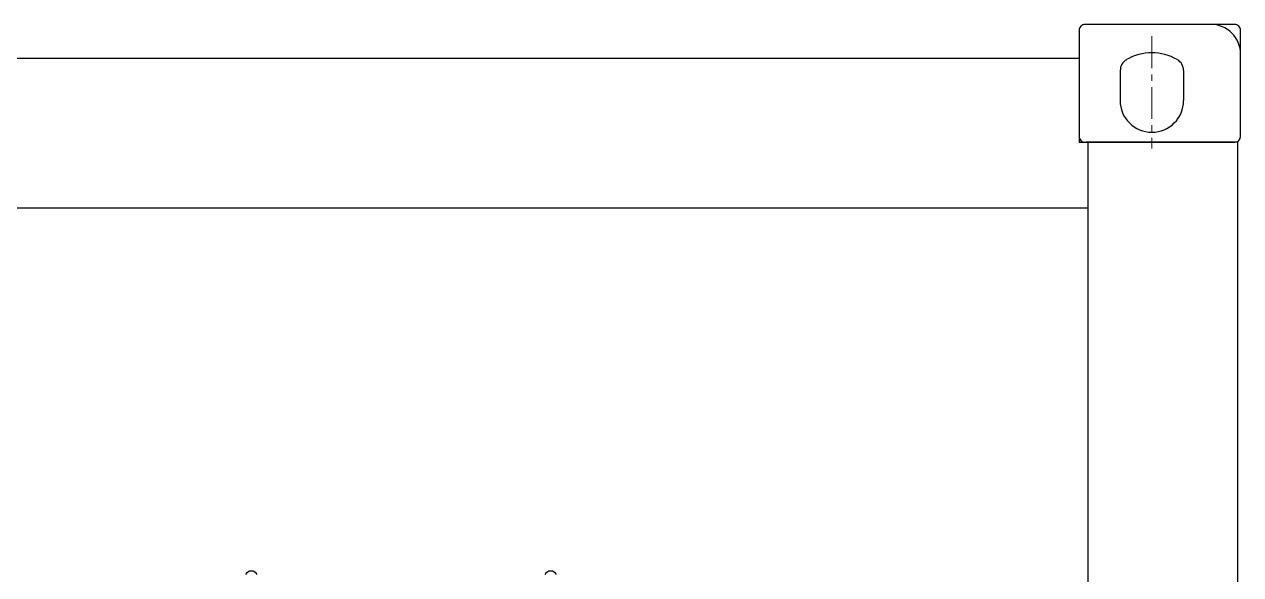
# Model space of a CAD drawing. Header units: millimetres. Extents: x 0 to 87554, y -20854 to 20404.
# Drawn here: x 80372 to 81591, y -3479 to -2928 of the extents above; entities that cross this region are included whole.
import ezdxf

# ---------------------------------------------------------------- set-up
doc = ezdxf.new("R2010")
doc.units = ezdxf.units.MM
doc.linetypes.add('CENTER', pattern=[50.8, 31.75, -6.35, 6.35, -6.35])
doc.layers.get('0').update_dxf_attribs({"lineweight": 15})
doc.layers.add('4215-12649_2_1_0', color=7, linetype='Continuous')
for name, color, linetype, lineweight in [('AM_0', 7, 'Continuous', 30), ('AM_7N', 4, 'CENTER', 15), ('THICK', 7, 'Continuous', 0)]:
    doc.layers.add(name, color=color, linetype=linetype, lineweight=lineweight)

# ---------------------------------------------------------------- blocks, each defined once
blk = doc.blocks.new('e4tggg')
at = {"layer": '4215-12649_2_1_0', "color": 87, "linetype": 'Continuous'}
for centre in [(794.8, 317.8), (1094.8, 317.8)]:
    blk.add_arc(centre, 6.5, 26.3878, 153.6122, dxfattribs=at)
at = {"layer": 'AM_0', "color": 87}
for p, q in [((1624.3, 865.8), (1624.3, 759.8)), ((1780.3, 871.8), (1630.3, 871.8)), ((1786.3, 759.8), (1786.3, 865.8)), ((1665.6, 825.6), (1665.6, 795.5)), ((1729.1, 825.6), (1729.1, 795.5)), ((1630.3, 753.8), (1780.3, 753.8)), ((1783.3, 753.8), (1631.3, 753.8)), ((1633.3, 753.8), (1633.3, -1906.2)), ((1783.3, -1906.2), (1783.3, 753.8))]:
    blk.add_line(p, q, dxfattribs=at)
for centre, radius, start, end in [((1630.3, 865.8), 6, 89.9999, 180), ((1756.3, 841.8), 30, 359.9999, 89.9999), ((1780.3, 865.8), 6, 359.9999, 90), ((1697.3, 792.3), 51, 59.9999, 119.9999), ((1678.1, 825.6), 12.5, 119.9999, 180), ((1716.6, 825.6), 12.5, 359.9999, 59.9998), ((1697.3, 795.5), 31.8, 180, 359.9999), ((1630.3, 759.8), 6, 180, 270.0001), ((1780.3, 759.8), 6, 270, 359.9998)]:
    blk.add_arc(centre, radius, start, end, dxfattribs=at)
at = {"layer": 'AM_7N', "color": 87}
blk.add_line((1697.3, 859.8), (1697.3, 747.3), dxfattribs=at)
at = {"layer": 'THICK', "color": 87, "lineweight": -3}
for p, q in [((-489.7, 837.8), (1624.3, 837.8)), ((1624.3, 837.8), (1624.3, 753.8)), ((1624.3, 753.8), (1633.3, 753.8)), ((1633.3, 753.8), (1633.3, 687.8)), ((1633.3, 687.8), (-498.7, 687.8))]:
    blk.add_line(p, q, dxfattribs=at)

msp = doc.modelspace()

# ---------------------------------------------------------------- block references
at = {"lineweight": -3}
msp.add_blockref('e4tggg', (79804.891, -3799.712), dxfattribs=at)

doc.saveas('drawing.dxf')
